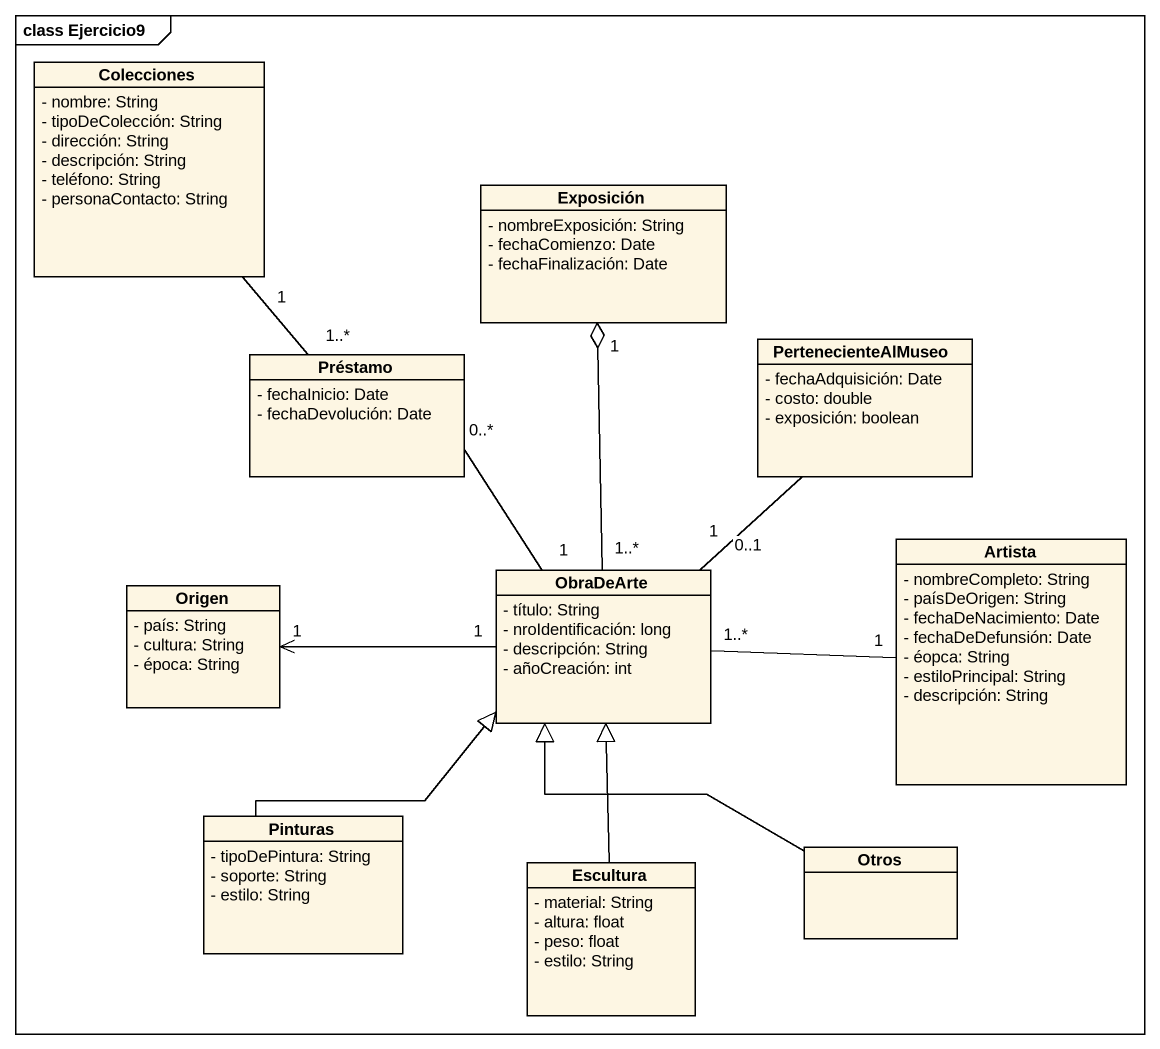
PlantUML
@startuml
mainframe class Ejercicio9
hide circle
hide empty members
skinparam classAttributeIconSize 0
class Colecciones {
  - nombre: String
  - tipoDeColección: String
  - dirección: String
  - descripción: String
  - teléfono: String
  - personaContacto: String
}
class Exposición {
  - nombreExposición: String
  - fechaComienzo: Date
  - fechaFinalización: Date
}
class PertenecienteAlMuseo {
  - fechaAdquisición: Date
  - costo: double
  - exposición: boolean
}
class Préstamo {
  - fechaInicio: Date
  - fechaDevolución: Date
}
class Artista {
  - nombreCompleto: String
  - paísDeOrigen: String
  - fechaDeNacimiento: Date
  - fechaDeDefunsión: Date
  - éopca: String
  - estiloPrincipal: String
  - descripción: String
}
class Origen {
  - país: String
  - cultura: String
  - época: String
}
class ObraDeArte {
  - título: String
  - nroIdentificación: long
  - descripción: String
  - añoCreación: int
}
class Pinturas {
  - tipoDePintura: String
  - soporte: String
  - estilo: String
}
class Escultura {
  - material: String
  - altura: float
  - peso: float
  - estilo: String
}
class Otros
Préstamo "1..*" -up- "1" Colecciones
Origen "1" <-right- "1" ObraDeArte
ObraDeArte "1..*" -up-o "1" Exposición
ObraDeArte "1" -up- "0..1" PertenecienteAlMuseo
ObraDeArte "1" -up- "0..*" Préstamo
ObraDeArte "1..*" -right- "1" Artista
Pinturas -up-|> ObraDeArte
Escultura -up-|> ObraDeArte
Otros -up-|> ObraDeArte
@enduml
